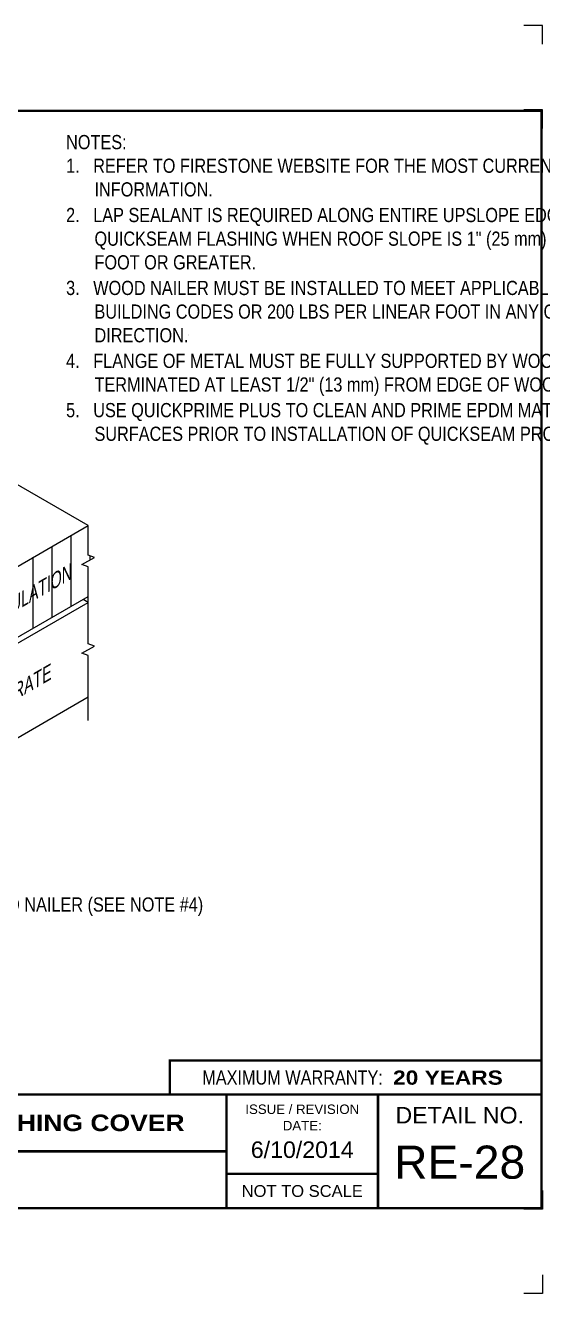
# Model space of a CAD drawing. Header units: inches. Extents: x 165.4 to 185.5, y -66.6 to -49.9.
# Drawn here: x 178.65 to 185.48, y -66.62 to -49.86 of the extents above; entities that cross this region are included whole.
import ezdxf
from ezdxf.enums import TextEntityAlignment as Align

# ---------------------------------------------------------------- set-up
doc = ezdxf.new("R2010")
doc.units = ezdxf.units.IN
doc.header["$MEASUREMENT"] = 0
doc.layers.get('0').update_dxf_attribs({"linetype": 'CONTINUOUS'})
doc.layers.get('DEFPOINTS').update_dxf_attribs({"linetype": 'CONTINUOUS'})
for name, color, linetype in [('FSBP-ANNO-NOTE', 7, 'CONTINUOUS'), ('FSBP-INSULATION', 7, 'CONTINUOUS'), ('FSBP-SUBSTRATE-GENERIC', 9, 'CONTINUOUS'), ('FSBP-TTLB', 7, 'CONTINUOUS'), ('FSBP-TTLB-BORDER', 7, 'CONTINUOUS'), ('FSBP-TTLB-TEXT', 7, 'CONTINUOUS')]:
    doc.layers.add(name, color=color, linetype=linetype)
doc.styles.add('FSBP_ARIAL', font='arial.ttf')
doc.styles.add('FSBP_ARIAL_BOLD', font='')
doc.styles.add('FSBP_ARIAL_NAR', font='ARIALN.TTF')
doc.styles.get('FSBP_ARIAL_BOLD').set_extended_font_data('Arial Black')

# ---------------------------------------------------------------- blocks, each defined once
blk = doc.blocks.new('TTLB-EPDM_1')
at = {"layer": 'DEFPOINTS', "linetype": 'Continuous', "ltscale": 1.75}
for points in [[(20.01562500000003, 13.88083333333333), (20.01562500000003, 14.13083333333333), (19.76562500000003, 14.13083333333333)], [(20.01562500000003, -2.380833333333342), (20.01562500000003, -2.630833333333342), (19.76562500000003, -2.630833333333342)]]:
    blk.add_lwpolyline(points, dxfattribs=at)
at = {"layer": 'DEFPOINTS', "color": 1}
for points in [[(20.015625, 12.765625), (20.015625, 13.015625), (19.765625, 13.015625)], [(20.015625, -1.265625), (20.015625, -1.515625), (19.765625, -1.515625)]]:
    blk.add_lwpolyline(points, dxfattribs=at)
at = {"layer": 'FSBP-TTLB', "const_width": 0.03125}
blk.add_lwpolyline([(15.09028770518938, 0), (20, 0), (20, 0.4512598240669945), (15.09028770518938, 0.4512598240669945)], close=True, dxfattribs=at)
for points in [[(0, 0), (0, -1.5), (20, -1.5), (20, 0), (0, 0)], [(15.84028770518938, 0), (15.84028770518938, -1.5)], [(17.84110496735593, 0), (17.84110496735593, -1.5)], [(20, 0), (20, -1.5)], [(4.825208527206769, -0.75), (15.84028770518938, -0.75)], [(15.84028770518938, -1.048740175933006), (17.84110496735593, -1.048740175933006)]]:
    blk.add_lwpolyline(points, dxfattribs=at)
at = {"layer": 'FSBP-TTLB-BORDER', "const_width": 0.03125}
blk.add_lwpolyline([(20, 0), (20, 13), (0, 13), (0, 0)], dxfattribs=at)
at = {"layer": 'FSBP-TTLB-TEXT', "style": 'FSBP_ARIAL_NAR'}
blk.add_text('MAXIMUM WARRANTY:', height=0.1875, dxfattribs=at).set_placement((17.90516569312837, 0.2256299120335257), align=Align.MIDDLE_RIGHT)
at = {"layer": 'FSBP-TTLB-TEXT', "style": 'FSBP_ARIAL'}
for s, height, p in [('ISSUE / REVISION', 0.125, (16.84069633627263, -0.1938496373466023)), ('DETAIL NO.', 0.21875, (18.92055248367797, -0.2724398367368792)), ('DATE:', 0.125, (16.84069633627263, -0.409973105348854)), ('NOT TO SCALE', 0.15625, (16.84069633627263, -1.274370087966503))]:
    blk.add_text(s, height=height, dxfattribs=at).set_placement(p, align=Align.MIDDLE_CENTER)
at = {"layer": 'FSBP-TTLB-TEXT'}
for tag, height, style, p in [('MAXIMUM_WARRANTY', 0.1875, 'FSBP_ARIAL_BOLD', (18.03987100774941, 0.2240244307510579)), ('ACCPT_SYSTEMS', 0.21875, 'FSBP_ARIAL', (12.49438170418193, -1.125))]:
    blk.add_attdef(tag, text='', height=height, dxfattribs=dict(at, style=style)).set_placement(p, align=Align.MIDDLE_LEFT)
for tag, height, style, p in [('DETAIL_DESCP_LINE_1', 0.21875, 'FSBP_ARIAL_BOLD', (10.33118450231211, -0.3736318192489421)), ('ISSUE_REV_DATE', 0.21875, 'FSBP_ARIAL', (16.84069633627263, -0.7282559425942452)), ('DETAIL_NUMBER', 0.4375, 'FSBP_ARIAL', (18.91941590748775, -0.8931630692489421))]:
    blk.add_attdef(tag, text='', height=height, dxfattribs=dict(at, style=style)).set_placement(p, align=Align.MIDDLE_CENTER)

msp = doc.modelspace()

# ---------------------------------------------------------------- hatches: boundary and pattern name
at = {"layer": 'FSBP-INSULATION'}
h = msp.add_hatch(dxfattribs=at)
h.set_pattern_fill('LINE', color=256, scale=2, angle=90, style=0)
h.set_pattern_definition([(90, (2.842170943040401e-12, -17.51166666666313), (-0.25, 1.530757942277972e-17), [])])
h.paths.add_polyline_path([(179.4765195009787, -57.40635611833763), (179.4765195009788, -57.01573111833769), (179.3935243896291, -56.98552336821684), (179.5595146123283, -56.88968886845855), (179.4765195009787, -56.85948111833769), (179.4765195009787, -56.46885611833763), (176.8314034312417, -57.996014593238), (176.8314034312417, -58.93351459323798)])
h.paths.add_polyline_path([(176.9710912512161, -58.51980736902774), (179.4124558930432, -57.17495911964415), (179.4124558930432, -56.83890168337002), (176.9710912512161, -58.18374993275361)], flags=24)

# ---------------------------------------------------------------- linework, layer by layer
for p, q in [((179.4765195009786, -56.46885611833763), (176.4653600290538, -54.73036238664893)), ((176.8314034312417, -57.996014593238), (179.4765195009787, -56.46885611833763)), ((176.8314034312417, -58.933514593238), (179.4765195009787, -57.40635611833763))]:
    msp.add_line(p, q, dxfattribs=at)
msp.add_lwpolyline([(179.4765195009787, -57.44541861833765), (179.4765195009788, -57.01573111833768), (179.393524389629, -56.98552336821684), (179.5595146123283, -56.88968886845854), (179.4765195009788, -56.8594811183377), (179.4765195009787, -56.46885611833767)], dxfattribs=at)
at = {"layer": 'FSBP-SUBSTRATE-GENERIC'}
for p, q in [((177.3726693086069, -58.69913959323814), (179.4765195009787, -57.48448111833767)), ((179.4765195009787, -57.48448111833763), (179.4088612663081, -57.44541861833767)), ((177.3726693086069, -59.94913959323804), (179.4765195009787, -58.73448111833758))]:
    msp.add_line(p, q, dxfattribs=at)
msp.add_lwpolyline([(179.4765195009786, -59.04698111833769), (179.4765195009786, -58.18760611833768), (179.3935243896289, -58.15739836821686), (179.5595146123282, -58.06156386845856), (179.4765195009787, -58.03135611833775), (179.4765195009787, -57.44541861833765)], dxfattribs=at)

# ---------------------------------------------------------------- block references
at = {"ltscale": 1.75}
ref = msp.add_blockref('TTLB-EPDM_1', (165.4627011304574, -63.98903783689599), dxfattribs=at)
ref.add_attrib('DETAIL_DESCP_LINE_1', 'ROOF EDGE SPLICE WITH QUICKSEAM FLASHING COVER', dxfattribs={"layer": 'FSBP-TTLB-TEXT', "height": 0.21875, "style": 'FSBP_ARIAL_BOLD'}).set_placement((175.7938856327696, -64.36266965614493), align=Align.MIDDLE_CENTER)
ref.add_attrib('ISSUE_REV_DATE', '6/10/2014', dxfattribs={"layer": 'FSBP-TTLB-TEXT', "height": 0.21875, "style": 'FSBP_ARIAL'}).set_placement((182.3033974667301, -64.71729377949023), align=Align.MIDDLE_CENTER)
ref.add_attrib('DETAIL_NUMBER', 'RE-28', dxfattribs={"layer": 'FSBP-TTLB-TEXT', "height": 0.4375, "style": 'FSBP_ARIAL'}).set_placement((184.3821170379452, -64.88220090614493), align=Align.MIDDLE_CENTER)
ref.add_attrib('MAXIMUM_WARRANTY', '20 YEARS', dxfattribs={"layer": 'FSBP-TTLB-TEXT', "height": 0.1875, "style": 'FSBP_ARIAL_BOLD'}).set_placement((183.5025721382069, -63.76501340614493), align=Align.MIDDLE_LEFT)

# ---------------------------------------------------------------- texts
at = {"layer": 'FSBP-ANNO-NOTE', "style": 'FSBP_ARIAL_NAR', "oblique": 30}
for s, p in [('FIRESTONE INSULATION', (178.0979596226071, -57.73351803520944)), ('SUBSTRATE', (178.3861505840011, -58.73900590607062))]:
    msp.add_text(s, height=0.1875, rotation=30.00000000000054, dxfattribs=at).set_placement(p, align=Align.MIDDLE)
at = {"layer": 'FSBP-ANNO-NOTE', "style": 'FSBP_ARIAL_NAR'}
msp.add_text('WOOD NAILER (SEE NOTE #4)', height=0.1875, dxfattribs=at).set_placement((177.8803526601909, -61.47693243175297), align=Align.MIDDLE_LEFT)
at = {"layer": 'FSBP-ANNO-NOTE', "insert": (179.183759046733, -51.30706641965844), "char_height": 0.1875, "attachment_point": 1, "style": 'FSBP_ARIAL_NAR'}
msp.add_mtext_dynamic_manual_height_columns('\\A1;\\pi-0.375,l0.375,t0.1875,0.375;NOTES:\\P1.   REFER TO FIRESTONE WEBSITE FOR THE MOST CURRENT INFORMATION.\\P{\\H0.083333x;\\P\\pt0.375;}2.   LAP SEALANT IS REQUIRED ALONG ENTIRE UPSLOPE EDGE OF QUICKSEAM FLASHING WHEN ROOF SLOPE IS 1" (25 mm) PER FOOT OR GREATER.\\P\\ptz;{\\H0.083333x;  \\P}3.   WOOD NAILER MUST BE INSTALLED TO MEET APPLICABLE BUILDING CODES OR 200 LBS PER LINEAR FOOT IN ANY GIVEN DIRECTION.{\\H0.083333x;\\\\\\P\\P}4.   FLANGE OF METAL MUST BE FULLY SUPPORTED BY WOOD AND TERMINATED AT LEAST 1/2" (13 mm) FROM EDGE OF WOOD.\\P{\\H0.083333x; \\P}5.   USE QUICKPRIME PLUS TO CLEAN AND PRIME EPDM MATING SURFACES PRIOR TO INSTALLATION OF QUICKSEAM PRODUCTS.', width=6.187733751924554, gutter_width=23.08110225731588, heights=[6.056979663841048], dxfattribs=at)

doc.saveas('drawing.dxf')
